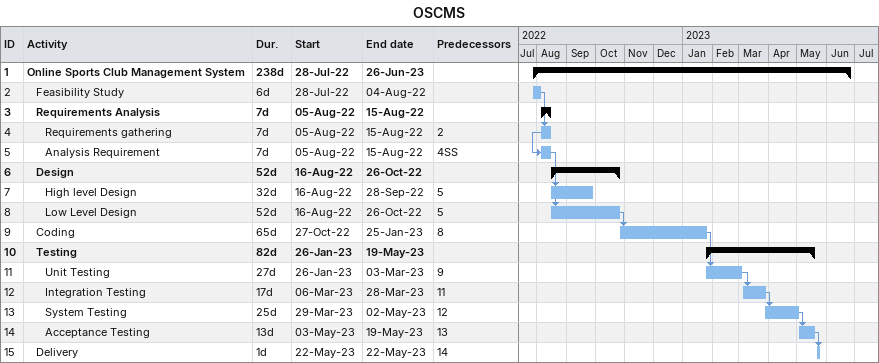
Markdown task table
OSCMS

| ID | Level | Task | Duration | Start | Finish | Predecessors |
|---|---|---|---|---|---|---|
| 1 | 1 | **Online Sports Club Management System** | 238d | 2022-07-28 | 2023-06-26 |  |
| 2 | 2 | Feasibility Study | 6d | 2022-07-28 | 2022-08-04 |  |
| 3 | 2 | **Requirements Analysis** | 7d | 2022-08-05 | 2022-08-15 |  |
| 4 | 3 | Requirements gathering | 7d | 2022-08-05 | 2022-08-15 | 2 |
| 5 | 3 | Analysis Requirement | 7d | 2022-08-05 | 2022-08-15 | 4SS |
| 6 | 2 | **Design** | 52d | 2022-08-16 | 2022-10-26 |  |
| 7 | 3 | High level Design | 32d | 2022-08-16 | 2022-09-28 | 5 |
| 8 | 3 | Low Level Design | 52d | 2022-08-16 | 2022-10-26 | 5 |
| 9 | 2 | Coding | 65d | 2022-10-27 | 2023-01-25 | 8 |
| 10 | 2 | **Testing** | 82d | 2023-01-26 | 2023-05-19 |  |
| 11 | 3 | Unit Testing | 27d | 2023-01-26 | 2023-03-03 | 9 |
| 12 | 3 | Integration Testing | 17d | 2023-03-06 | 2023-03-28 | 11 |
| 13 | 3 | System Testing | 25d | 2023-03-29 | 2023-05-02 | 12 |
| 14 | 3 | Acceptance Testing | 13d | 2023-05-03 | 2023-05-19 | 13 |
| 15 | 2 | Delivery | 1d | 2023-05-22 | 2023-05-22 | 14 |
